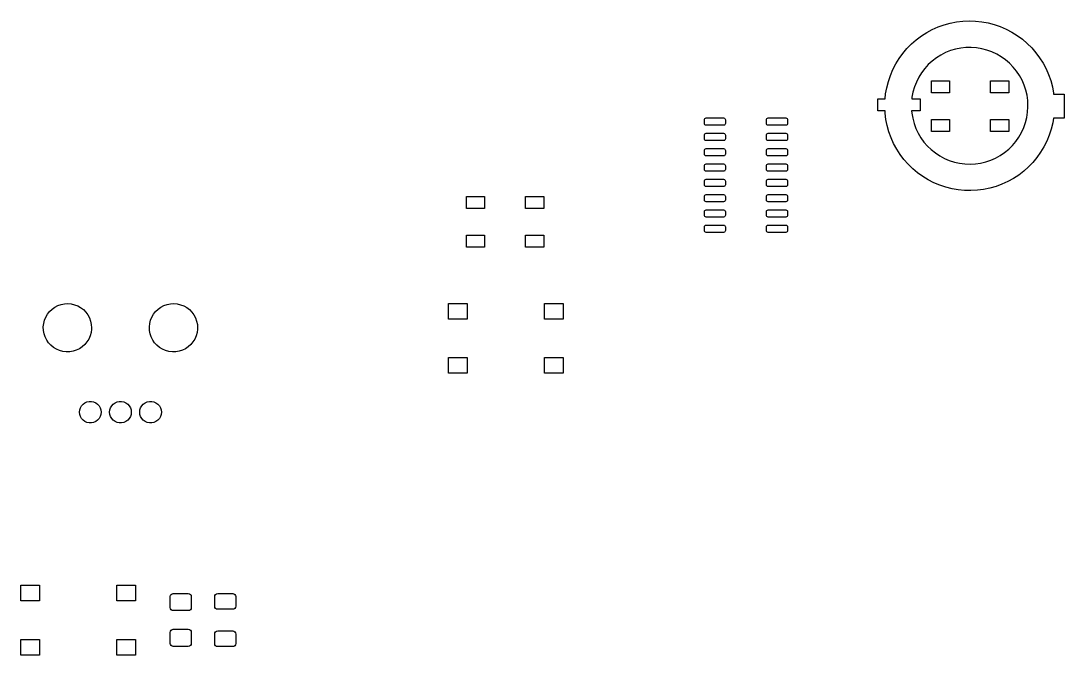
# Model space of a CAD drawing. Extents: x 119 to 479, y -311 to -51.
# Drawn here: x 308.7 to 395.3, y -232.6 to -180 of the extents above; entities that cross this region are included whole.
import ezdxf

# ---------------------------------------------------------------- set-up
doc = ezdxf.new("R2010")
doc.units = 0
doc.layers.add('BLACK', color=7, linetype='CONTINUOUS')

msp = doc.modelspace()

# ---------------------------------------------------------------- linework, layer by layer
at = {"layer": 'BLACK', "linetype": 'CONTINUOUS'}
for p, q in [((386.371, -180.085), (386.896, -180.023)), ((386.896, -180.023), (387.423, -180)), ((387.423, -180), (387.951, -180.017)), ((387.951, -180.017), (388.477, -180.074)), ((383.898, -180.968), (384.363, -180.718)), ((384.363, -180.718), (384.846, -180.504)), ((384.846, -180.504), (385.343, -180.326)), ((385.343, -180.326), (385.853, -180.186)), ((385.853, -180.186), (386.371, -180.085)), ((388.477, -180.074), (388.996, -180.17)), ((388.996, -180.17), (389.507, -180.304)), ((389.507, -180.304), (390.006, -180.477)), ((390.006, -180.477), (390.491, -180.686)), ((390.491, -180.686), (390.959, -180.931)), ((382.632, -181.917), (383.03, -181.569)), ((383.03, -181.569), (383.453, -181.252)), ((383.453, -181.252), (383.898, -180.968)), ((390.959, -180.931), (391.407, -181.211)), ((391.407, -181.211), (391.833, -181.523)), ((391.833, -181.523), (392.234, -181.866)), ((381.921, -182.696), (382.262, -182.293)), ((382.262, -182.293), (382.632, -181.917)), ((385.461, -182.633), (385.07, -182.832)), ((385.869, -182.47), (385.461, -182.633)), ((386.289, -182.344), (385.869, -182.47)), ((386.72, -182.257), (386.289, -182.344)), ((387.156, -182.21), (386.72, -182.257)), ((387.595, -182.202), (387.156, -182.21)), ((388.033, -182.234), (387.595, -182.202)), ((388.467, -182.306), (388.033, -182.234)), ((388.891, -182.417), (388.467, -182.306)), ((389.305, -182.565), (388.891, -182.417)), ((389.703, -182.751), (389.305, -182.565)), ((392.234, -181.866), (392.609, -182.239)), ((392.609, -182.239), (392.954, -182.638)), ((392.954, -182.638), (393.269, -183.063)), ((381.333, -183.573), (381.61, -183.124)), ((381.61, -183.124), (381.921, -182.696)), ((384.349, -183.333), (384.026, -183.63)), ((384.698, -183.066), (384.349, -183.333)), ((385.07, -182.832), (384.698, -183.066)), ((390.082, -182.972), (389.703, -182.751)), ((390.44, -183.226), (390.082, -182.972)), ((390.773, -183.512), (390.44, -183.226)), ((393.269, -183.063), (393.551, -183.51)), ((393.551, -183.51), (393.798, -183.976)), ((380.884, -184.529), (381.091, -184.043)), ((381.091, -184.043), (381.333, -183.573)), ((383.467, -184.306), (383.236, -184.679)), ((383.731, -183.955), (383.467, -184.306)), ((384.026, -183.63), (383.731, -183.955)), ((391.079, -183.827), (390.773, -183.512)), ((391.356, -184.168), (391.079, -183.827)), ((391.6, -184.533), (391.356, -184.168)), ((393.798, -183.976), (394.01, -184.46)), ((380.582, -185.54), (380.714, -185.029)), ((380.714, -185.029), (380.884, -184.529)), ((383.039, -185.072), (382.879, -185.48)), ((383.236, -184.679), (383.039, -185.072)), ((384.3, -185.97), (384.3, -184.97)), ((384.3, -184.97), (385.8, -184.97)), ((385.8, -184.97), (385.8, -185.97)), ((389.2, -185.97), (389.2, -184.97)), ((389.2, -184.97), (390.7, -184.97)), ((390.7, -184.97), (390.7, -185.97)), ((391.81, -184.918), (391.6, -184.533)), ((391.985, -185.321), (391.81, -184.918)), ((394.01, -184.46), (394.185, -184.958)), ((394.185, -184.958), (394.322, -185.468)), ((380.447, -186.475), (380.489, -186.06)), ((380.489, -186.06), (380.582, -185.54)), ((382.756, -185.902), (382.673, -186.333)), ((382.879, -185.48), (382.756, -185.902)), ((385.8, -185.97), (384.3, -185.97)), ((390.7, -185.97), (389.2, -185.97)), ((392.122, -185.739), (391.985, -185.321)), ((392.22, -186.166), (392.122, -185.739)), ((394.322, -185.468), (394.421, -185.987)), ((394.421, -185.987), (394.431, -186.08)), ((394.431, -186.08), (395.3, -186.08)), ((395.3, -186.08), (395.3, -188.08)), ((379.85, -187.464), (379.85, -186.475)), ((379.85, -186.475), (380.447, -186.475)), ((382.673, -186.333), (382.658, -186.475)), ((382.658, -186.475), (383.35, -186.475)), ((383.35, -186.475), (383.35, -187.464)), ((392.28, -186.601), (392.22, -186.166)), ((392.3, -187.04), (392.28, -186.601)), ((380.438, -187.464), (379.85, -187.464)), ((380.446, -187.641), (380.438, -187.464)), ((380.511, -188.166), (380.446, -187.641)), ((383.35, -187.464), (382.644, -187.464)), ((382.644, -187.464), (382.659, -187.647)), ((382.659, -187.647), (382.734, -188.079)), ((392.201, -188.013), (392.27, -187.579)), ((392.27, -187.579), (392.299, -187.141)), ((392.299, -187.141), (392.3, -187.04)), ((365.45, -188.205), (365.461, -188.148)), ((365.45, -188.505), (365.45, -188.205)), ((365.461, -188.562), (365.45, -188.505)), ((365.461, -188.148), (365.494, -188.099)), ((365.494, -188.611), (365.461, -188.562)), ((365.494, -188.099), (365.543, -188.066)), ((365.543, -188.644), (365.494, -188.611)), ((365.543, -188.066), (365.6, -188.055)), ((365.6, -188.655), (365.543, -188.644)), ((365.6, -188.055), (367.05, -188.055)), ((367.05, -188.655), (365.6, -188.655)), ((367.05, -188.055), (367.107, -188.066)), ((367.107, -188.644), (367.05, -188.655)), ((367.107, -188.066), (367.156, -188.099)), ((367.156, -188.611), (367.107, -188.644)), ((367.156, -188.099), (367.189, -188.148)), ((367.189, -188.562), (367.156, -188.611)), ((367.189, -188.148), (367.2, -188.205)), ((367.2, -188.505), (367.189, -188.562)), ((367.2, -188.205), (367.2, -188.505)), ((370.6, -188.205), (370.611, -188.148)), ((370.6, -188.505), (370.6, -188.205)), ((370.611, -188.562), (370.6, -188.505)), ((370.611, -188.148), (370.644, -188.099)), ((370.644, -188.611), (370.611, -188.562)), ((370.644, -188.099), (370.693, -188.066)), ((370.693, -188.644), (370.644, -188.611)), ((370.693, -188.066), (370.75, -188.055)), ((370.75, -188.655), (370.693, -188.644)), ((370.75, -188.055), (372.2, -188.055)), ((372.2, -188.655), (370.75, -188.655)), ((372.2, -188.055), (372.257, -188.066)), ((372.257, -188.644), (372.2, -188.655)), ((372.257, -188.066), (372.306, -188.099)), ((372.306, -188.611), (372.257, -188.644)), ((372.306, -188.099), (372.339, -188.148)), ((372.339, -188.562), (372.306, -188.611)), ((372.339, -188.148), (372.35, -188.205)), ((372.35, -188.505), (372.339, -188.562)), ((372.35, -188.205), (372.35, -188.505)), ((380.615, -188.683), (380.511, -188.166)), ((380.758, -189.192), (380.615, -188.683)), ((382.734, -188.079), (382.847, -188.503)), ((382.847, -188.503), (382.999, -188.915)), ((384.3, -189.17), (384.3, -188.17)), ((384.3, -188.17), (385.8, -188.17)), ((385.8, -188.17), (385.8, -189.17)), ((389.2, -189.17), (389.2, -188.17)), ((389.2, -188.17), (390.7, -188.17)), ((390.7, -188.17), (390.7, -189.17)), ((391.948, -188.853), (392.093, -188.439)), ((392.093, -188.439), (392.201, -188.013)), ((394.354, -188.468), (394.227, -188.98)), ((394.419, -188.08), (394.354, -188.468)), ((395.3, -188.08), (394.419, -188.08)), ((365.45, -189.475), (365.461, -189.418)), ((365.45, -189.775), (365.45, -189.475)), ((365.461, -189.418), (365.494, -189.369)), ((365.494, -189.369), (365.543, -189.336)), ((365.543, -189.336), (365.6, -189.325)), ((365.6, -189.325), (367.05, -189.325)), ((367.05, -189.325), (367.107, -189.336)), ((367.107, -189.336), (367.156, -189.369)), ((367.156, -189.369), (367.189, -189.418)), ((367.189, -189.418), (367.2, -189.475)), ((367.2, -189.475), (367.2, -189.775)), ((370.6, -189.475), (370.611, -189.418)), ((370.6, -189.775), (370.6, -189.475)), ((370.611, -189.418), (370.644, -189.369)), ((370.644, -189.369), (370.693, -189.336)), ((370.693, -189.336), (370.75, -189.325)), ((370.75, -189.325), (372.2, -189.325)), ((372.2, -189.325), (372.257, -189.336)), ((372.257, -189.336), (372.306, -189.369)), ((372.306, -189.369), (372.339, -189.418)), ((372.339, -189.418), (372.35, -189.475)), ((372.35, -189.475), (372.35, -189.775)), ((380.938, -189.689), (380.758, -189.192)), ((382.999, -188.915), (383.187, -189.312)), ((383.187, -189.312), (383.411, -189.69)), ((385.8, -189.17), (384.3, -189.17)), ((390.7, -189.17), (389.2, -189.17)), ((391.547, -189.633), (391.765, -189.252)), ((391.765, -189.252), (391.948, -188.853)), ((394.063, -189.482), (393.861, -189.97)), ((394.227, -188.98), (394.063, -189.482)), ((365.461, -189.832), (365.45, -189.775)), ((365.494, -189.881), (365.461, -189.832)), ((365.543, -189.914), (365.494, -189.881)), ((365.6, -189.925), (365.543, -189.914)), ((367.05, -189.925), (365.6, -189.925)), ((367.107, -189.914), (367.05, -189.925)), ((367.156, -189.881), (367.107, -189.914)), ((367.189, -189.832), (367.156, -189.881)), ((367.2, -189.775), (367.189, -189.832)), ((370.611, -189.832), (370.6, -189.775)), ((370.644, -189.881), (370.611, -189.832)), ((370.693, -189.914), (370.644, -189.881)), ((370.75, -189.925), (370.693, -189.914)), ((372.2, -189.925), (370.75, -189.925)), ((372.257, -189.914), (372.2, -189.925)), ((372.306, -189.881), (372.257, -189.914)), ((372.339, -189.832), (372.306, -189.881)), ((372.35, -189.775), (372.339, -189.832)), ((381.155, -190.17), (380.938, -189.689)), ((381.407, -190.634), (381.155, -190.17)), ((383.411, -189.69), (383.667, -190.046)), ((383.667, -190.046), (383.956, -190.378)), ((383.956, -190.378), (384.272, -190.681)), ((390.699, -190.637), (391.011, -190.328)), ((391.011, -190.328), (391.295, -189.993)), ((391.295, -189.993), (391.547, -189.633)), ((393.861, -189.97), (393.623, -190.442)), ((365.45, -190.745), (365.461, -190.688)), ((365.45, -191.045), (365.45, -190.745)), ((365.461, -191.102), (365.45, -191.045)), ((365.461, -190.688), (365.494, -190.639)), ((365.494, -191.151), (365.461, -191.102)), ((365.494, -190.639), (365.543, -190.606)), ((365.543, -191.184), (365.494, -191.151)), ((365.543, -190.606), (365.6, -190.595)), ((365.6, -191.195), (365.543, -191.184)), ((365.6, -190.595), (367.05, -190.595)), ((367.05, -191.195), (365.6, -191.195)), ((367.05, -190.595), (367.107, -190.606)), ((367.107, -191.184), (367.05, -191.195)), ((367.107, -190.606), (367.156, -190.639)), ((367.156, -191.151), (367.107, -191.184)), ((367.156, -190.639), (367.189, -190.688)), ((367.189, -191.102), (367.156, -191.151)), ((367.189, -190.688), (367.2, -190.745)), ((367.2, -191.045), (367.189, -191.102)), ((367.2, -190.745), (367.2, -191.045)), ((370.6, -190.745), (370.611, -190.688)), ((370.6, -191.045), (370.6, -190.745)), ((370.611, -191.102), (370.6, -191.045)), ((370.611, -190.688), (370.644, -190.639)), ((370.644, -191.151), (370.611, -191.102)), ((370.644, -190.639), (370.693, -190.606)), ((370.693, -191.184), (370.644, -191.151)), ((370.693, -190.606), (370.75, -190.595)), ((370.75, -191.195), (370.693, -191.184)), ((370.75, -190.595), (372.2, -190.595)), ((372.2, -191.195), (370.75, -191.195)), ((372.2, -190.595), (372.257, -190.606)), ((372.257, -191.184), (372.2, -191.195)), ((372.257, -190.606), (372.306, -190.639)), ((372.306, -191.151), (372.257, -191.184)), ((372.306, -190.639), (372.339, -190.688)), ((372.339, -191.102), (372.306, -191.151)), ((372.339, -190.688), (372.35, -190.745)), ((372.35, -191.045), (372.339, -191.102)), ((372.35, -190.745), (372.35, -191.045)), ((381.694, -191.078), (381.407, -190.634)), ((382.013, -191.499), (381.694, -191.078)), ((384.272, -190.681), (384.616, -190.955)), ((384.616, -190.955), (384.982, -191.197)), ((384.982, -191.197), (385.369, -191.405)), ((389.612, -191.375), (389.996, -191.162)), ((389.996, -191.162), (390.359, -190.915)), ((390.359, -190.915), (390.699, -190.637)), ((393.351, -190.895), (393.045, -191.325)), ((393.623, -190.442), (393.351, -190.895)), ((365.45, -192.015), (365.461, -191.958)), ((365.45, -192.315), (365.45, -192.015)), ((365.461, -191.958), (365.494, -191.909)), ((365.494, -191.909), (365.543, -191.876)), ((365.543, -191.876), (365.6, -191.865)), ((365.6, -191.865), (367.05, -191.865)), ((367.05, -191.865), (367.107, -191.876)), ((367.107, -191.876), (367.156, -191.909)), ((367.156, -191.909), (367.189, -191.958)), ((367.189, -191.958), (367.2, -192.015)), ((367.2, -192.015), (367.2, -192.315)), ((370.6, -192.015), (370.611, -191.958)), ((370.6, -192.315), (370.6, -192.015)), ((370.611, -191.958), (370.644, -191.909)), ((370.644, -191.909), (370.693, -191.876)), ((370.693, -191.876), (370.75, -191.865)), ((370.75, -191.865), (372.2, -191.865)), ((372.2, -191.865), (372.257, -191.876)), ((372.257, -191.876), (372.306, -191.909)), ((372.306, -191.909), (372.339, -191.958)), ((372.339, -191.958), (372.35, -192.015)), ((372.35, -192.015), (372.35, -192.315)), ((382.362, -191.895), (382.013, -191.499)), ((382.741, -192.263), (382.362, -191.895)), ((385.369, -191.405), (385.773, -191.576)), ((385.773, -191.576), (386.191, -191.71)), ((386.191, -191.71), (386.62, -191.806)), ((386.62, -191.806), (387.055, -191.863)), ((387.055, -191.863), (387.494, -191.88)), ((387.494, -191.88), (387.933, -191.857)), ((387.933, -191.857), (388.367, -191.794)), ((388.367, -191.794), (388.794, -191.692)), ((388.794, -191.692), (389.21, -191.552)), ((389.21, -191.552), (389.612, -191.375)), ((392.342, -192.112), (391.948, -192.464)), ((392.708, -191.732), (392.342, -192.112)), ((393.045, -191.325), (392.708, -191.732)), ((365.461, -192.372), (365.45, -192.315)), ((365.494, -192.421), (365.461, -192.372)), ((365.543, -192.454), (365.494, -192.421)), ((365.6, -192.465), (365.543, -192.454)), ((367.05, -192.465), (365.6, -192.465)), ((367.107, -192.454), (367.05, -192.465)), ((367.156, -192.421), (367.107, -192.454)), ((367.189, -192.372), (367.156, -192.421)), ((367.2, -192.315), (367.189, -192.372)), ((370.611, -192.372), (370.6, -192.315)), ((370.644, -192.421), (370.611, -192.372)), ((370.693, -192.454), (370.644, -192.421)), ((370.75, -192.465), (370.693, -192.454)), ((372.2, -192.465), (370.75, -192.465)), ((372.257, -192.454), (372.2, -192.465)), ((372.306, -192.421), (372.257, -192.454)), ((372.339, -192.372), (372.306, -192.421)), ((372.35, -192.315), (372.339, -192.372)), ((383.146, -192.602), (382.741, -192.263)), ((383.575, -192.91), (383.146, -192.602)), ((384.026, -193.185), (383.575, -192.91)), ((391.528, -192.785), (391.086, -193.074)), ((391.948, -192.464), (391.528, -192.785)), ((365.45, -193.285), (365.461, -193.228)), ((365.45, -193.585), (365.45, -193.285)), ((365.461, -193.642), (365.45, -193.585)), ((365.461, -193.228), (365.494, -193.179)), ((365.494, -193.691), (365.461, -193.642)), ((365.494, -193.179), (365.543, -193.146)), ((365.543, -193.724), (365.494, -193.691)), ((365.543, -193.146), (365.6, -193.135)), ((365.6, -193.735), (365.543, -193.724)), ((365.6, -193.135), (367.05, -193.135)), ((367.05, -193.735), (365.6, -193.735)), ((367.05, -193.135), (367.107, -193.146)), ((367.107, -193.724), (367.05, -193.735)), ((367.107, -193.146), (367.156, -193.179)), ((367.156, -193.691), (367.107, -193.724)), ((367.156, -193.179), (367.189, -193.228)), ((367.189, -193.642), (367.156, -193.691)), ((367.189, -193.228), (367.2, -193.285)), ((367.2, -193.585), (367.189, -193.642)), ((367.2, -193.285), (367.2, -193.585)), ((370.6, -193.285), (370.611, -193.228)), ((370.6, -193.585), (370.6, -193.285)), ((370.611, -193.642), (370.6, -193.585)), ((370.611, -193.228), (370.644, -193.179)), ((370.644, -193.691), (370.611, -193.642)), ((370.644, -193.179), (370.693, -193.146)), ((370.693, -193.724), (370.644, -193.691)), ((370.693, -193.146), (370.75, -193.135)), ((370.75, -193.735), (370.693, -193.724)), ((370.75, -193.135), (372.2, -193.135)), ((372.2, -193.735), (370.75, -193.735)), ((372.2, -193.135), (372.257, -193.146)), ((372.257, -193.724), (372.2, -193.735)), ((372.257, -193.146), (372.306, -193.179)), ((372.306, -193.691), (372.257, -193.724)), ((372.306, -193.179), (372.339, -193.228)), ((372.339, -193.642), (372.306, -193.691)), ((372.339, -193.228), (372.35, -193.285)), ((372.35, -193.585), (372.339, -193.642)), ((372.35, -193.285), (372.35, -193.585)), ((384.496, -193.425), (384.026, -193.185)), ((384.983, -193.63), (384.496, -193.425)), ((385.484, -193.797), (384.983, -193.63)), ((385.997, -193.926), (385.484, -193.797)), ((389.14, -193.876), (388.622, -193.983)), ((389.647, -193.731), (389.14, -193.876)), ((390.143, -193.549), (389.647, -193.731)), ((390.623, -193.329), (390.143, -193.549)), ((391.086, -193.074), (390.623, -193.329)), ((345.72, -195.57), (345.72, -194.57)), ((345.72, -194.57), (347.22, -194.57)), ((347.22, -194.57), (347.22, -195.57)), ((350.62, -195.57), (350.62, -194.57)), ((350.62, -194.57), (352.12, -194.57)), ((352.12, -194.57), (352.12, -195.57)), ((365.45, -194.555), (365.461, -194.498)), ((365.45, -194.855), (365.45, -194.555)), ((365.461, -194.498), (365.494, -194.449)), ((365.494, -194.449), (365.543, -194.416)), ((365.543, -194.416), (365.6, -194.405)), ((365.6, -194.405), (367.05, -194.405)), ((367.05, -194.405), (367.107, -194.416)), ((367.107, -194.416), (367.156, -194.449)), ((367.156, -194.449), (367.189, -194.498)), ((367.189, -194.498), (367.2, -194.555)), ((367.2, -194.555), (367.2, -194.855)), ((370.6, -194.555), (370.611, -194.498)), ((370.6, -194.855), (370.6, -194.555)), ((370.611, -194.498), (370.644, -194.449)), ((370.644, -194.449), (370.693, -194.416)), ((370.693, -194.416), (370.75, -194.405)), ((370.75, -194.405), (372.2, -194.405)), ((372.2, -194.405), (372.257, -194.416)), ((372.257, -194.416), (372.306, -194.449)), ((372.306, -194.449), (372.339, -194.498)), ((372.339, -194.498), (372.35, -194.555)), ((372.35, -194.555), (372.35, -194.855)), ((386.517, -194.016), (385.997, -193.926)), ((387.043, -194.067), (386.517, -194.016)), ((387.571, -194.079), (387.043, -194.067)), ((388.098, -194.051), (387.571, -194.079)), ((388.622, -193.983), (388.098, -194.051)), ((347.22, -195.57), (345.72, -195.57)), ((352.12, -195.57), (350.62, -195.57)), ((365.461, -194.912), (365.45, -194.855)), ((365.494, -194.961), (365.461, -194.912)), ((365.543, -194.994), (365.494, -194.961)), ((365.6, -195.005), (365.543, -194.994)), ((367.05, -195.005), (365.6, -195.005)), ((367.107, -194.994), (367.05, -195.005)), ((367.156, -194.961), (367.107, -194.994)), ((367.189, -194.912), (367.156, -194.961)), ((367.2, -194.855), (367.189, -194.912)), ((370.611, -194.912), (370.6, -194.855)), ((370.644, -194.961), (370.611, -194.912)), ((370.693, -194.994), (370.644, -194.961)), ((370.75, -195.005), (370.693, -194.994)), ((372.2, -195.005), (370.75, -195.005)), ((372.257, -194.994), (372.2, -195.005)), ((372.306, -194.961), (372.257, -194.994)), ((372.339, -194.912), (372.306, -194.961)), ((372.35, -194.855), (372.339, -194.912)), ((365.45, -195.825), (365.461, -195.768)), ((365.45, -196.125), (365.45, -195.825)), ((365.461, -196.182), (365.45, -196.125)), ((365.461, -195.768), (365.494, -195.719)), ((365.494, -196.231), (365.461, -196.182)), ((365.494, -195.719), (365.543, -195.686)), ((365.543, -196.264), (365.494, -196.231)), ((365.543, -195.686), (365.6, -195.675)), ((365.6, -196.275), (365.543, -196.264)), ((365.6, -195.675), (367.05, -195.675)), ((367.05, -196.275), (365.6, -196.275)), ((367.05, -195.675), (367.107, -195.686)), ((367.107, -196.264), (367.05, -196.275)), ((367.107, -195.686), (367.156, -195.719)), ((367.156, -196.231), (367.107, -196.264)), ((367.156, -195.719), (367.189, -195.768)), ((367.189, -196.182), (367.156, -196.231)), ((367.189, -195.768), (367.2, -195.825)), ((367.2, -196.125), (367.189, -196.182)), ((367.2, -195.825), (367.2, -196.125)), ((370.6, -195.825), (370.611, -195.768)), ((370.6, -196.125), (370.6, -195.825)), ((370.611, -196.182), (370.6, -196.125)), ((370.611, -195.768), (370.644, -195.719)), ((370.644, -196.231), (370.611, -196.182)), ((370.644, -195.719), (370.693, -195.686)), ((370.693, -196.264), (370.644, -196.231)), ((370.693, -195.686), (370.75, -195.675)), ((370.75, -196.275), (370.693, -196.264)), ((370.75, -195.675), (372.2, -195.675)), ((372.2, -196.275), (370.75, -196.275)), ((372.2, -195.675), (372.257, -195.686)), ((372.257, -196.264), (372.2, -196.275)), ((372.257, -195.686), (372.306, -195.719)), ((372.306, -196.231), (372.257, -196.264)), ((372.306, -195.719), (372.339, -195.768)), ((372.339, -196.182), (372.306, -196.231)), ((372.339, -195.768), (372.35, -195.825)), ((372.35, -196.125), (372.339, -196.182)), ((372.35, -195.825), (372.35, -196.125)), ((365.45, -197.095), (365.461, -197.038)), ((365.45, -197.395), (365.45, -197.095)), ((365.461, -197.038), (365.494, -196.989)), ((365.494, -196.989), (365.543, -196.956)), ((365.543, -196.956), (365.6, -196.945)), ((365.6, -196.945), (367.05, -196.945)), ((367.05, -196.945), (367.107, -196.956)), ((367.107, -196.956), (367.156, -196.989)), ((367.156, -196.989), (367.189, -197.038)), ((367.189, -197.038), (367.2, -197.095)), ((367.2, -197.095), (367.2, -197.395)), ((370.6, -197.095), (370.611, -197.038)), ((370.6, -197.395), (370.6, -197.095)), ((370.611, -197.038), (370.644, -196.989)), ((370.644, -196.989), (370.693, -196.956)), ((370.693, -196.956), (370.75, -196.945)), ((370.75, -196.945), (372.2, -196.945)), ((372.2, -196.945), (372.257, -196.956)), ((372.257, -196.956), (372.306, -196.989)), ((372.306, -196.989), (372.339, -197.038)), ((372.339, -197.038), (372.35, -197.095)), ((372.35, -197.095), (372.35, -197.395)), ((345.72, -198.77), (345.72, -197.77)), ((345.72, -197.77), (347.22, -197.77)), ((347.22, -197.77), (347.22, -198.77)), ((350.62, -198.77), (350.62, -197.77)), ((350.62, -197.77), (352.12, -197.77)), ((352.12, -197.77), (352.12, -198.77)), ((365.461, -197.452), (365.45, -197.395)), ((365.494, -197.501), (365.461, -197.452)), ((365.543, -197.534), (365.494, -197.501)), ((365.6, -197.545), (365.543, -197.534)), ((367.05, -197.545), (365.6, -197.545)), ((367.107, -197.534), (367.05, -197.545)), ((367.156, -197.501), (367.107, -197.534)), ((367.189, -197.452), (367.156, -197.501)), ((367.2, -197.395), (367.189, -197.452)), ((370.611, -197.452), (370.6, -197.395)), ((370.644, -197.501), (370.611, -197.452)), ((370.693, -197.534), (370.644, -197.501)), ((370.75, -197.545), (370.693, -197.534)), ((372.2, -197.545), (370.75, -197.545)), ((372.257, -197.534), (372.2, -197.545)), ((372.306, -197.501), (372.257, -197.534)), ((372.339, -197.452), (372.306, -197.501)), ((372.35, -197.395), (372.339, -197.452)), ((347.22, -198.77), (345.72, -198.77)), ((352.12, -198.77), (350.62, -198.77)), ((310.946, -204.326), (311.121, -204.104)), ((311.121, -204.104), (311.325, -203.909)), ((311.325, -203.909), (311.555, -203.745)), ((311.555, -203.745), (311.806, -203.614)), ((311.806, -203.614), (312.072, -203.521)), ((312.072, -203.521), (312.349, -203.466)), ((312.349, -203.466), (312.631, -203.45)), ((312.631, -203.45), (312.913, -203.475)), ((312.913, -203.475), (313.188, -203.538)), ((313.188, -203.538), (313.452, -203.64)), ((313.452, -203.64), (313.698, -203.778)), ((313.698, -203.778), (313.923, -203.95)), ((313.923, -203.95), (314.121, -204.151)), ((314.121, -204.151), (314.289, -204.378)), ((319.746, -204.326), (319.921, -204.104)), ((319.921, -204.104), (320.125, -203.909)), ((320.125, -203.909), (320.355, -203.745)), ((320.355, -203.745), (320.606, -203.614)), ((320.606, -203.614), (320.872, -203.521)), ((320.872, -203.521), (321.149, -203.466)), ((321.149, -203.466), (321.431, -203.45)), ((321.431, -203.45), (321.713, -203.475)), ((321.713, -203.475), (321.988, -203.538)), ((321.988, -203.538), (322.252, -203.64)), ((322.252, -203.64), (322.498, -203.778)), ((322.498, -203.778), (322.723, -203.95)), ((322.723, -203.95), (322.921, -204.151)), ((322.921, -204.151), (323.089, -204.378)), ((344.23, -204.73), (344.23, -203.43)), ((344.23, -203.43), (345.78, -203.43)), ((345.78, -203.43), (345.78, -204.73)), ((352.18, -204.73), (352.18, -203.43)), ((352.18, -203.43), (353.73, -203.43)), ((353.73, -203.43), (353.73, -204.73)), ((310.601, -205.387), (310.63, -205.106)), ((310.63, -205.106), (310.698, -204.832)), ((310.698, -204.832), (310.804, -204.57)), ((310.804, -204.57), (310.946, -204.326)), ((314.289, -204.378), (314.423, -204.627)), ((314.423, -204.627), (314.521, -204.892)), ((314.521, -204.892), (314.58, -205.168)), ((319.401, -205.387), (319.43, -205.106)), ((319.43, -205.106), (319.498, -204.832)), ((319.498, -204.832), (319.604, -204.57)), ((319.604, -204.57), (319.746, -204.326)), ((323.089, -204.378), (323.223, -204.627)), ((323.223, -204.627), (323.321, -204.892)), ((323.321, -204.892), (323.38, -205.168)), ((345.78, -204.73), (344.23, -204.73)), ((353.73, -204.73), (352.18, -204.73)), ((310.612, -205.669), (310.601, -205.387)), ((310.663, -205.947), (310.612, -205.669)), ((310.752, -206.215), (310.663, -205.947)), ((314.558, -205.856), (314.482, -206.127)), ((314.596, -205.576), (314.558, -205.856)), ((314.58, -205.168), (314.6, -205.45)), ((314.6, -205.45), (314.596, -205.576)), ((319.412, -205.669), (319.401, -205.387)), ((319.463, -205.947), (319.412, -205.669)), ((319.552, -206.215), (319.463, -205.947)), ((323.358, -205.856), (323.282, -206.127)), ((323.396, -205.576), (323.358, -205.856)), ((323.38, -205.168), (323.4, -205.45)), ((323.4, -205.45), (323.396, -205.576)), ((310.879, -206.468), (310.752, -206.215)), ((311.039, -206.7), (310.879, -206.468)), ((311.231, -206.908), (311.039, -206.7)), ((314.036, -206.842), (313.826, -207.03)), ((314.218, -206.626), (314.036, -206.842)), ((314.368, -206.386), (314.218, -206.626)), ((314.482, -206.127), (314.368, -206.386)), ((319.679, -206.468), (319.552, -206.215)), ((319.839, -206.7), (319.679, -206.468)), ((320.031, -206.908), (319.839, -206.7)), ((322.836, -206.842), (322.626, -207.03)), ((323.018, -206.626), (322.836, -206.842)), ((323.168, -206.386), (323.018, -206.626)), ((323.282, -206.127), (323.168, -206.386)), ((311.45, -207.086), (311.231, -206.908)), ((311.692, -207.232), (311.45, -207.086)), ((311.952, -207.342), (311.692, -207.232)), ((312.225, -207.415), (311.952, -207.342)), ((312.506, -207.448), (312.225, -207.415)), ((312.788, -207.441), (312.506, -207.448)), ((313.067, -207.395), (312.788, -207.441)), ((313.336, -207.31), (313.067, -207.395)), ((313.591, -207.187), (313.336, -207.31)), ((313.826, -207.03), (313.591, -207.187)), ((320.25, -207.086), (320.031, -206.908)), ((320.492, -207.232), (320.25, -207.086)), ((320.752, -207.342), (320.492, -207.232)), ((321.025, -207.415), (320.752, -207.342)), ((321.306, -207.448), (321.025, -207.415)), ((321.588, -207.441), (321.306, -207.448)), ((321.867, -207.395), (321.588, -207.441)), ((322.136, -207.31), (321.867, -207.395)), ((322.391, -207.187), (322.136, -207.31)), ((322.626, -207.03), (322.391, -207.187)), ((344.23, -209.23), (344.23, -207.93)), ((344.23, -207.93), (345.78, -207.93)), ((345.78, -207.93), (345.78, -209.23)), ((352.18, -209.23), (352.18, -207.93)), ((352.18, -207.93), (353.73, -207.93)), ((353.73, -207.93), (353.73, -209.23)), ((345.78, -209.23), (344.23, -209.23)), ((353.73, -209.23), (352.18, -209.23)), ((313.678, -212.084), (313.772, -211.921)), ((313.772, -211.921), (313.898, -211.781)), ((313.898, -211.781), (314.05, -211.671)), ((314.05, -211.671), (314.222, -211.594)), ((314.222, -211.594), (314.406, -211.555)), ((314.406, -211.555), (314.594, -211.555)), ((314.594, -211.555), (314.778, -211.594)), ((314.778, -211.594), (314.95, -211.671)), ((314.95, -211.671), (315.102, -211.781)), ((315.102, -211.781), (315.228, -211.921)), ((315.228, -211.921), (315.322, -212.084)), ((316.178, -212.084), (316.272, -211.921)), ((316.272, -211.921), (316.398, -211.781)), ((316.398, -211.781), (316.55, -211.671)), ((316.55, -211.671), (316.722, -211.594)), ((316.722, -211.594), (316.906, -211.555)), ((316.906, -211.555), (317.094, -211.555)), ((317.094, -211.555), (317.278, -211.594)), ((317.278, -211.594), (317.45, -211.671)), ((317.45, -211.671), (317.602, -211.781)), ((317.602, -211.781), (317.728, -211.921)), ((317.728, -211.921), (317.822, -212.084)), ((318.678, -212.084), (318.772, -211.921)), ((318.772, -211.921), (318.898, -211.781)), ((318.898, -211.781), (319.05, -211.671)), ((319.05, -211.671), (319.222, -211.594)), ((319.222, -211.594), (319.406, -211.555)), ((319.406, -211.555), (319.594, -211.555)), ((319.594, -211.555), (319.778, -211.594)), ((319.778, -211.594), (319.95, -211.671)), ((319.95, -211.671), (320.102, -211.781)), ((320.102, -211.781), (320.228, -211.921)), ((320.228, -211.921), (320.322, -212.084)), ((313.6, -212.45), (313.62, -212.263)), ((313.62, -212.637), (313.6, -212.45)), ((313.62, -212.263), (313.678, -212.084)), ((313.678, -212.816), (313.62, -212.637)), ((313.772, -212.979), (313.678, -212.816)), ((315.322, -212.816), (315.228, -212.979)), ((315.322, -212.084), (315.38, -212.263)), ((315.38, -212.637), (315.322, -212.816)), ((315.38, -212.263), (315.4, -212.45)), ((315.4, -212.45), (315.38, -212.637)), ((316.1, -212.45), (316.12, -212.263)), ((316.12, -212.637), (316.1, -212.45)), ((316.12, -212.263), (316.178, -212.084)), ((316.178, -212.816), (316.12, -212.637)), ((316.272, -212.979), (316.178, -212.816)), ((317.822, -212.816), (317.728, -212.979)), ((317.822, -212.084), (317.88, -212.263)), ((317.88, -212.637), (317.822, -212.816)), ((317.88, -212.263), (317.9, -212.45)), ((317.9, -212.45), (317.88, -212.637)), ((318.6, -212.45), (318.62, -212.263)), ((318.62, -212.637), (318.6, -212.45)), ((318.62, -212.263), (318.678, -212.084)), ((318.678, -212.816), (318.62, -212.637)), ((318.772, -212.979), (318.678, -212.816)), ((320.322, -212.816), (320.228, -212.979)), ((320.322, -212.084), (320.38, -212.263)), ((320.38, -212.637), (320.322, -212.816)), ((320.38, -212.263), (320.4, -212.45)), ((320.4, -212.45), (320.38, -212.637)), ((313.898, -213.119), (313.772, -212.979)), ((314.05, -213.229), (313.898, -213.119)), ((314.222, -213.306), (314.05, -213.229)), ((314.406, -213.345), (314.222, -213.306)), ((314.594, -213.345), (314.406, -213.345)), ((314.778, -213.306), (314.594, -213.345)), ((314.95, -213.229), (314.778, -213.306)), ((315.102, -213.119), (314.95, -213.229)), ((315.228, -212.979), (315.102, -213.119)), ((316.398, -213.119), (316.272, -212.979)), ((316.55, -213.229), (316.398, -213.119)), ((316.722, -213.306), (316.55, -213.229)), ((316.906, -213.345), (316.722, -213.306)), ((317.094, -213.345), (316.906, -213.345)), ((317.278, -213.306), (317.094, -213.345)), ((317.45, -213.229), (317.278, -213.306)), ((317.602, -213.119), (317.45, -213.229)), ((317.728, -212.979), (317.602, -213.119)), ((318.898, -213.119), (318.772, -212.979)), ((319.05, -213.229), (318.898, -213.119)), ((319.222, -213.306), (319.05, -213.229)), ((319.406, -213.345), (319.222, -213.306)), ((319.594, -213.345), (319.406, -213.345)), ((319.778, -213.306), (319.594, -213.345)), ((319.95, -213.229), (319.778, -213.306)), ((320.102, -213.119), (319.95, -213.229)), ((320.228, -212.979), (320.102, -213.119)), ((308.738, -228.102), (308.738, -226.802)), ((308.738, -226.802), (310.288, -226.802)), ((310.288, -226.802), (310.288, -228.102)), ((316.688, -228.102), (316.688, -226.802)), ((316.688, -226.802), (318.238, -226.802)), ((318.238, -226.802), (318.238, -228.102)), ((321.125, -227.738), (321.144, -227.642)), ((321.144, -227.642), (321.198, -227.561)), ((321.198, -227.561), (321.279, -227.507)), ((321.279, -227.507), (321.375, -227.487)), ((321.375, -227.487), (322.625, -227.487)), ((322.625, -227.487), (322.721, -227.507)), ((322.721, -227.507), (322.802, -227.561)), ((322.802, -227.561), (322.856, -227.642)), ((322.856, -227.642), (322.875, -227.738)), ((324.825, -227.75), (324.844, -227.654)), ((324.844, -227.654), (324.898, -227.573)), ((324.898, -227.573), (324.979, -227.519)), ((324.979, -227.519), (325.075, -227.5)), ((325.075, -227.5), (326.325, -227.5)), ((326.325, -227.5), (326.421, -227.519)), ((326.421, -227.519), (326.502, -227.573)), ((326.502, -227.573), (326.556, -227.654)), ((326.556, -227.654), (326.575, -227.75)), ((310.288, -228.102), (308.738, -228.102)), ((318.238, -228.102), (316.688, -228.102)), ((321.125, -228.662), (321.125, -227.738)), ((322.875, -227.738), (322.875, -228.662)), ((324.825, -228.55), (324.825, -227.75)), ((326.575, -227.75), (326.575, -228.55)), ((321.144, -228.758), (321.125, -228.662)), ((321.198, -228.839), (321.144, -228.758)), ((321.279, -228.893), (321.198, -228.839)), ((321.375, -228.912), (321.279, -228.893)), ((322.625, -228.912), (321.375, -228.912)), ((322.721, -228.893), (322.625, -228.912)), ((322.802, -228.839), (322.721, -228.893)), ((322.856, -228.758), (322.802, -228.839)), ((322.875, -228.662), (322.856, -228.758)), ((324.844, -228.646), (324.825, -228.55)), ((324.898, -228.727), (324.844, -228.646)), ((324.979, -228.781), (324.898, -228.727)), ((325.075, -228.8), (324.979, -228.781)), ((326.325, -228.8), (325.075, -228.8)), ((326.421, -228.781), (326.325, -228.8)), ((326.502, -228.727), (326.421, -228.781)), ((326.556, -228.646), (326.502, -228.727)), ((326.575, -228.55), (326.556, -228.646)), ((321.125, -230.713), (321.144, -230.617)), ((321.125, -231.637), (321.125, -230.713)), ((321.144, -230.617), (321.198, -230.536)), ((321.198, -230.536), (321.279, -230.482)), ((321.279, -230.482), (321.375, -230.462)), ((321.375, -230.462), (322.625, -230.462)), ((322.625, -230.462), (322.721, -230.482)), ((322.721, -230.482), (322.802, -230.536)), ((322.802, -230.536), (322.856, -230.617)), ((322.856, -230.617), (322.875, -230.713)), ((322.875, -230.713), (322.875, -231.637)), ((324.825, -230.85), (324.844, -230.754)), ((324.825, -231.65), (324.825, -230.85)), ((324.844, -230.754), (324.898, -230.673)), ((324.898, -230.673), (324.979, -230.619)), ((324.979, -230.619), (325.075, -230.6)), ((325.075, -230.6), (326.325, -230.6)), ((326.325, -230.6), (326.421, -230.619)), ((326.421, -230.619), (326.502, -230.673)), ((326.502, -230.673), (326.556, -230.754)), ((326.556, -230.754), (326.575, -230.85)), ((326.575, -230.85), (326.575, -231.65)), ((308.738, -232.602), (308.738, -231.302)), ((308.738, -231.302), (310.288, -231.302)), ((310.288, -231.302), (310.288, -232.602)), ((316.688, -232.602), (316.688, -231.302)), ((316.688, -231.302), (318.238, -231.302)), ((318.238, -231.302), (318.238, -232.602)), ((321.144, -231.733), (321.125, -231.637)), ((321.198, -231.814), (321.144, -231.733)), ((321.279, -231.868), (321.198, -231.814)), ((321.375, -231.887), (321.279, -231.868)), ((322.625, -231.887), (321.375, -231.887)), ((322.721, -231.868), (322.625, -231.887)), ((322.802, -231.814), (322.721, -231.868)), ((322.856, -231.733), (322.802, -231.814)), ((322.875, -231.637), (322.856, -231.733)), ((324.844, -231.746), (324.825, -231.65)), ((324.898, -231.827), (324.844, -231.746)), ((324.979, -231.881), (324.898, -231.827)), ((325.075, -231.9), (324.979, -231.881)), ((326.325, -231.9), (325.075, -231.9)), ((326.421, -231.881), (326.325, -231.9)), ((326.502, -231.827), (326.421, -231.881)), ((326.556, -231.746), (326.502, -231.827)), ((326.575, -231.65), (326.556, -231.746)), ((310.288, -232.602), (308.738, -232.602)), ((318.238, -232.602), (316.688, -232.602))]:
    msp.add_line(p, q, dxfattribs=at)

doc.saveas('drawing.dxf')
